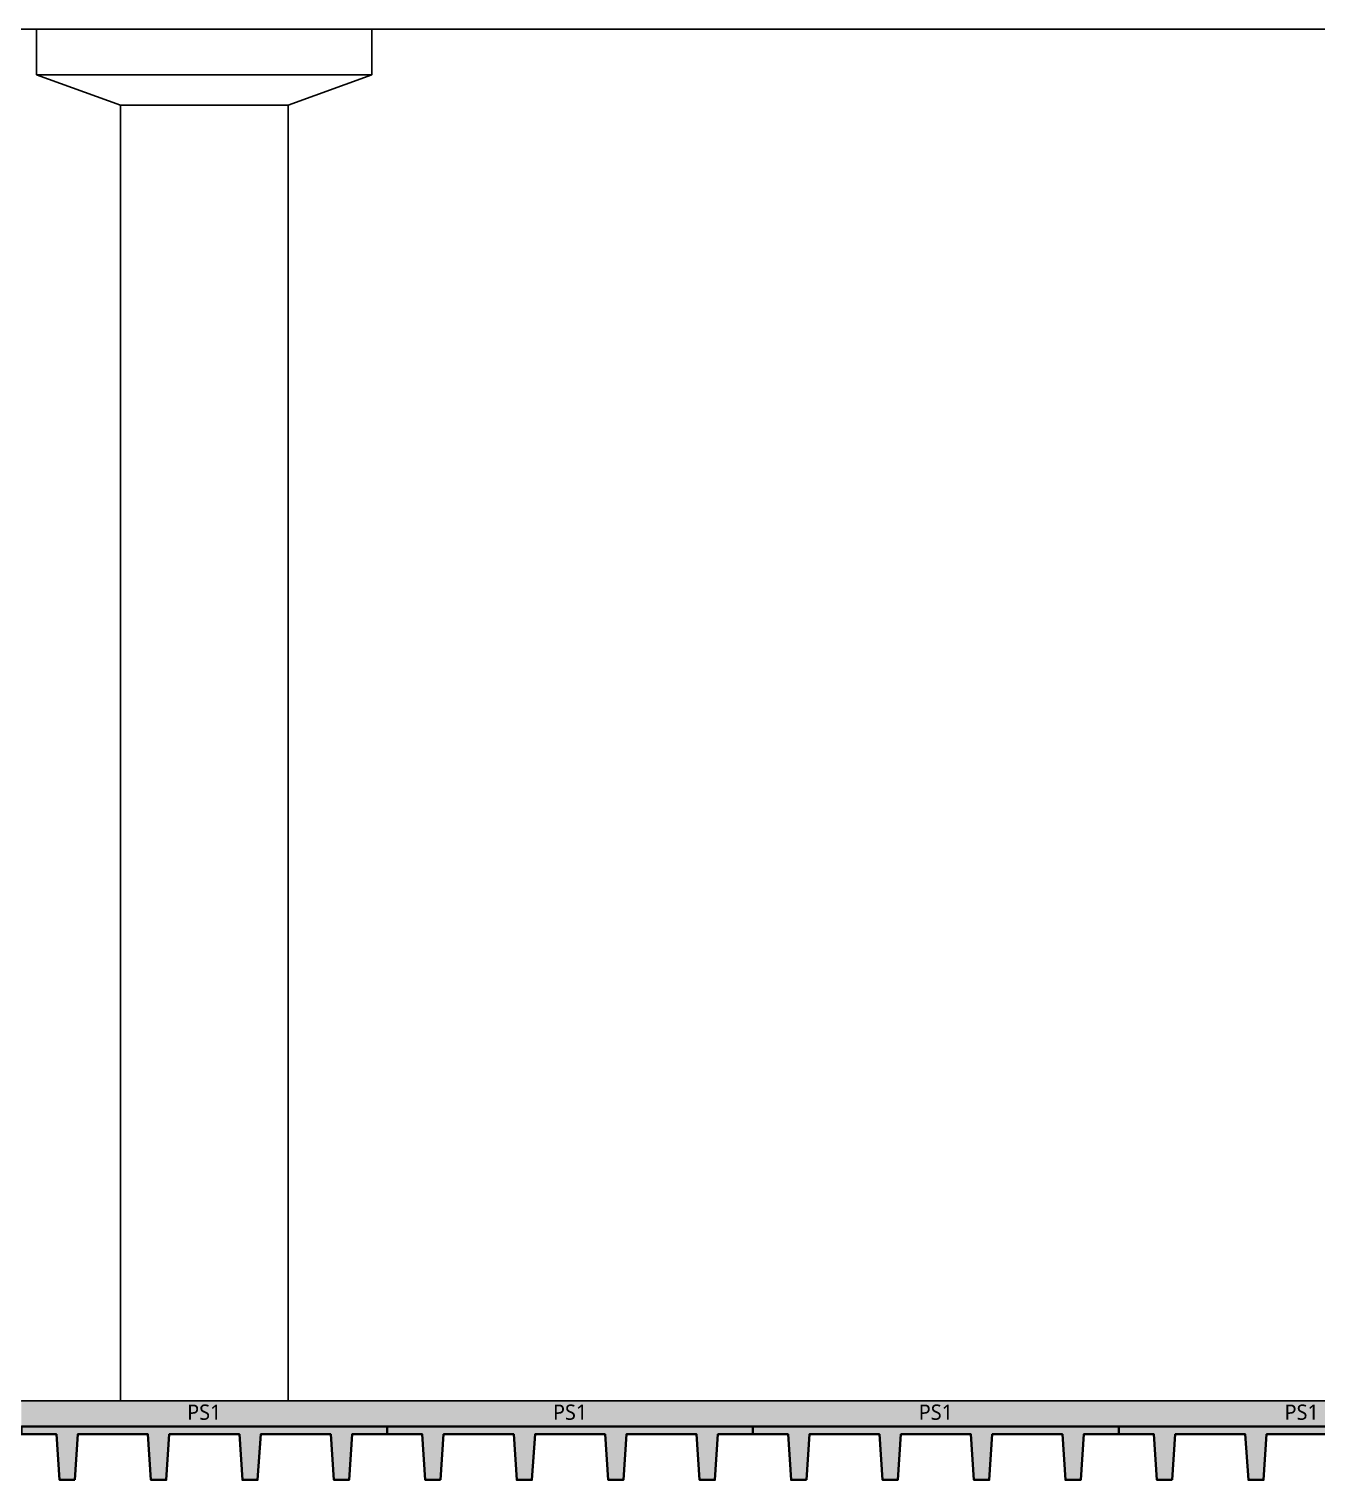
# Model space of a CAD drawing. Header units: millimetres. Extents: x 0 to 420000, y 0 to 297000.
# Drawn here: x 176863 to 185313, y 73930 to 83450 of the extents above; entities that cross this region are included whole.
import ezdxf
from ezdxf.enums import TextEntityAlignment as Align

# ---------------------------------------------------------------- set-up
doc = ezdxf.new("R2010")
doc.units = ezdxf.units.MM
doc.linetypes.add('0731_main_plan$0$form_$0$y-Landschaft$0$_$1$20120914_Verkehrsflächen_Grün$0$20120628_xref - Gammel$1$3_H-GL_F1_U3 - Default$0${ Offset Lines }', pattern=[0])
doc.linetypes.add('CEN', pattern=[62, 60, -1, 0, -1])
for name, color, linetype, lineweight in [('A-AXIS-LINE', 1, 'CEN', 15), ('A-CONC-LIN1', 2, 'Continuous', 40), ('A-CONC-LIN2', 7, 'Continuous', 25), ('A-ELEV-LIN2', 7, 'Continuous', 25)]:
    doc.layers.add(name, color=color, linetype=linetype, lineweight=lineweight)
doc.layers.add('A-CONC-SOLD', color=253, linetype='CEN')
doc.layers.add('A-XXXX-NPLT', color=144, linetype='Continuous', lineweight=15, plot=False)
doc.styles.add('맑은고딕', font='')
doc.styles.get('맑은고딕').set_extended_font_data('Malgun Gothic')

# ---------------------------------------------------------------- blocks, each defined once
blk = doc.blocks.new('axis(211208)')
at = {"layer": 'A-AXIS-LINE', "ltscale": 1000}
for p, q in [((4631788.1, -382118.7), (4955413.1, -382118.7)), ((4631788.1, -391118.7), (4955413.1, -391118.7))]:
    blk.add_line(p, q, dxfattribs=at)
blk = doc.blocks.new('PS1')
at = {"layer": 'A-CONC-SOLD'}
h = blk.add_hatch(color=256, dxfattribs=at)
h.dxf.hatch_style = 1
h.paths.add_polyline_path([(2400, 0), (2400, -170), (0, -170), (0, 0)])
h = blk.add_hatch(color=256, dxfattribs=at)
h.dxf.hatch_style = 1
h.paths.add_polyline_path([(350, -520), (370, -220), (830, -220), (850, -520), (950, -520), (970, -220), (1430, -220), (1450, -520), (1550, -520), (1570, -220), (2030, -220), (2050, -520), (2150, -520), (2170, -220), (2400, -220), (2400, -170), (0, -170), (0, -220), (230, -220), (250, -520)])
at = {"layer": 'A-CONC-LIN1', "linetype": '0731_main_plan$0$form_$0$y-Landschaft$0$_$1$20120914_Verkehrsflächen_Grün$0$20120628_xref - Gammel$1$3_H-GL_F1_U3 - Default$0${ Offset Lines }'}
blk.add_lwpolyline([(350, -520), (370, -220), (830, -220), (850, -520), (950, -520), (970, -220), (1430, -220), (1450, -520), (1550, -520), (1570, -220), (2030, -220), (2050, -520), (2150, -520), (2170, -220), (2400, -220), (2400, -170), (0, -170), (0, -220), (230, -220), (250, -520)], close=True, dxfattribs=at)
at = {"layer": 'A-CONC-LIN2'}
blk.add_line((0, 0), (2400, 0), dxfattribs=at)
at = {"layer": 'A-XXXX-NPLT', "style": '맑은고딕'}
blk.add_text('PS1', height=100, dxfattribs=at).set_placement((1200, -75), align=Align.MIDDLE)
blk = doc.blocks.new('기준층')
at = {"layer": 'A-ELEV-LIN2'}
for p, q in [((4747223.8, -402118.7), (4738423.8, -402118.7)), ((4747223.8, -402118.7), (4749423.8, -402118.7)), ((4747223.8, -402118.7), (4747223.8, -402418.7)), ((4749423.8, -402118.7), (4756723.8, -402118.7)), ((4749423.8, -402418.7), (4749423.8, -402118.7)), ((4747223.8, -402418.7), (4749423.8, -402418.7)), ((4747223.8, -402418.7), (4747773.8, -402618.7)), ((4748873.8, -402618.7), (4749423.8, -402418.7)), ((4747773.8, -411118.7), (4747773.8, -402618.7)), ((4747773.8, -402618.7), (4748873.8, -402618.7)), ((4748873.8, -411118.7), (4748873.8, -402618.7))]:
    blk.add_line(p, q, dxfattribs=at)
for p in [(4747123.8, -401118.7), (4749523.8, -401118.7), (4751923.8, -401118.7), (4754323.8, -401118.7)]:
    blk.add_blockref('PS1', p)

msp = doc.modelspace()

# ---------------------------------------------------------------- block references
for p in [(-4570311.3, 485568.7), (-4570311.3, 475568.7)]:
    msp.add_blockref('기준층', p)
at = {"layer": 'A-AXIS-LINE'}
msp.add_blockref('axis(211208)', (-4581588.1, 465568.7), dxfattribs=at)

doc.saveas('drawing.dxf')
